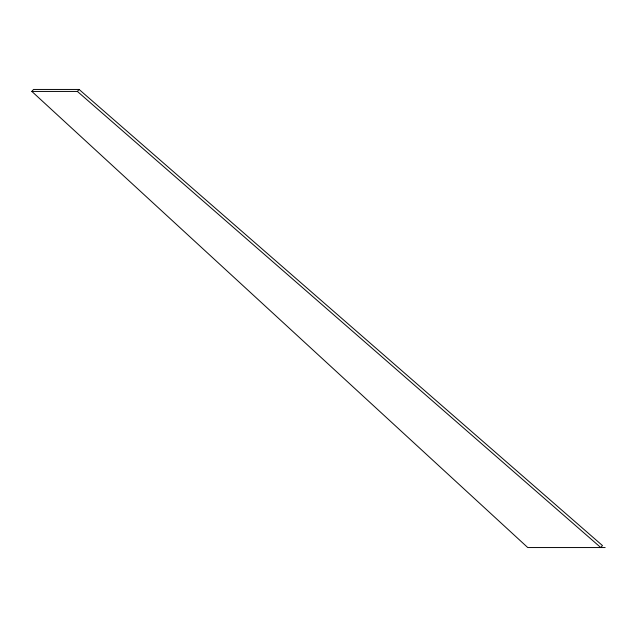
<?xml version="1.0" encoding="UTF-8"?>
<svg xmlns="http://www.w3.org/2000/svg" width="637" height="637" viewBox="0 0 637 637"><rect width="100%" height="100%" fill="white"/><g stroke="black" fill="none" stroke-linecap="round" stroke-linejoin="round"><path stroke-width="0.96" d="M31.85 91.433L33.554 89.451L79.092 89.451L602.475 545.567L600.771 547.549L77.395 91.433L31.85 91.433L527.755 547.549L605.15 547.549M77.395 91.433L79.092 89.451"/></g></svg>
